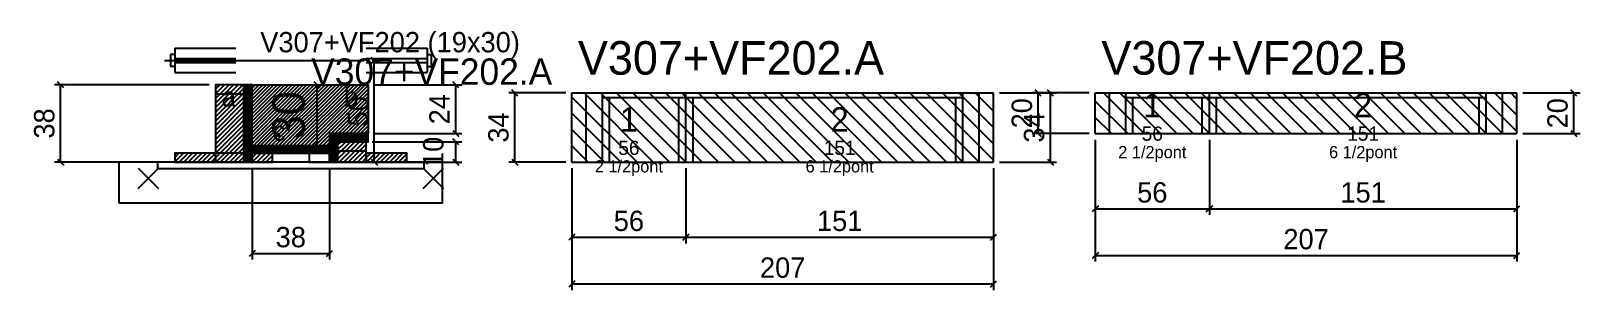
# Model space of a CAD drawing. Extents: x -69 to 692, y -97 to 31.
import ezdxf
from ezdxf.enums import TextEntityAlignment as Align

# ---------------------------------------------------------------- set-up
doc = ezdxf.new("R2010")
doc.units = 0
for name, color, linetype in [('5', 5, 'Continuous'), ('barrote', 126, 'Continuous'), ('CONCRETO', 251, 'Continuous'), ('COTA', 241, 'Continuous'), ('Cota Seção (2x)', 241, 'Continuous'), ('detalhes', 7, 'Continuous'), ('Hachura', 251, 'Continuous'), ('Madeira', 126, 'Continuous'), ('NOMENCLATURA', 7, 'Continuous'), ('Painéis', 200, 'Continuous'), ('presilha', 224, 'Continuous'), ('Reaproveitamento', 30, 'Continuous'), ('SARR_2.2x7', 40, 'Continuous'), ('SARR_3.5x7', 81, 'Continuous'), ('SCO-___-LAJ', 224, 'Continuous'), ('TENSOR', 224, 'Continuous'), ('texto', 7, 'Continuous'), ('Texto Seção', 7, 'Continuous')]:
    doc.layers.add(name, color=color, linetype=linetype)
doc.dimstyles.new('PAINEL', dxfattribs={"dimtxt": 10, "dimasz": 3, "dimexe": 3, "dimexo": 3, "dimgap": 3, "dimtad": 1, "dimblk": 'OBLIQUE', "dimblk1": 'OBLIQUE', "dimcen": 2.5, "dimclrd": 4, "dimclre": 4, "dimclrt": 240, "dimazin": 3, "dimtfac": 1, "dimtmove": 0, "dimatfit": 3})
doc.dimstyles.new('SECAO2X', dxfattribs={"dimtxt": 16, "dimasz": 3, "dimexe": 3, "dimexo": 3, "dimgap": 3, "dimtad": 1, "dimblk": 'OBLIQUE', "dimblk1": 'OBLIQUE', "dimcen": 2.5, "dimclrd": 4, "dimclre": 4, "dimclrt": 240, "dimazin": 3, "dimtfac": 1, "dimtmove": 0, "dimatfit": 3})

# ---------------------------------------------------------------- blocks, each defined once
blk = doc.blocks.new('_OBLIQUE')
at = {"color": 0, "linetype": 'BYBLOCK'}
blk.add_line((-0.5, -0.5), (0.5, 0.5), dxfattribs=at)

msp = doc.modelspace()

# ---------------------------------------------------------------- hatches: boundary and pattern name
at = {"layer": 'COTA'}
h = msp.add_hatch(dxfattribs=at)
h.set_pattern_fill('ANSI31', scale=0.4)
h.paths.add_polyline_path([(40, -26), (40, 4), (97, 4), (97, -20), (78, -20), (78, -26)])
at = {"layer": 'Hachura'}
h = msp.add_hatch(dxfattribs=at)
h.set_pattern_fill('ANSI31', scale=0.5)
h.paths.add_polyline_path([(22, -34), (36, -34), (36, 4), (22, 4)])
h = msp.add_hatch(dxfattribs=at)
h.set_pattern_fill('ANSI31', scale=0.5)
h.paths.add_polyline_path([(22, -0.4), (36, -0.4), (36, 4), (22, 4)])
h = msp.add_hatch(dxfattribs=at)
h.set_pattern_fill('SOLID')
h.paths.add_polyline_path([(36, -34), (40, -34), (40, 4), (36, 4)])
h = msp.add_hatch(dxfattribs=at)
h.set_pattern_fill('SOLID')
h.paths.add_polyline_path([(78, -24), (97, -24), (97, -20), (78, -20)])
h = msp.add_hatch(dxfattribs=at)
h.set_pattern_fill('ANSI31', scale=0.5)
h.paths.add_polyline_path([(2, -34), (22, -34), (22, -29.6), (2, -29.6)])
h = msp.add_hatch(dxfattribs=at)
h.set_pattern_fill('SOLID')
h.paths.add_polyline_path([(40, -29.6), (78, -29.6), (78, -26), (40, -26)])
h = msp.add_hatch(dxfattribs=at)
h.set_pattern_fill('ANSI31', scale=0.5)
h.paths.add_polyline_path([(40, -34), (50, -34), (50, -29.6), (40, -29.6)])
h = msp.add_hatch(dxfattribs=at)
h.set_pattern_fill('SOLID')
h.paths.add_polyline_path([(78, -34), (82, -34), (82, -24), (78, -24)])
h = msp.add_hatch(dxfattribs=at)
h.set_pattern_fill('ANSI31', scale=0.5)
h.paths.add_polyline_path([(82, -34), (96, -34), (96, -24), (82, -24)])
h = msp.add_hatch(dxfattribs=at)
h.set_pattern_fill('ANSI31', scale=0.5)
h.paths.add_polyline_path([(82, -28.4), (96, -28.4), (96, -24), (82, -24)])
h = msp.add_hatch(dxfattribs=at)
h.set_pattern_fill('ANSI31', scale=0.5)
h.paths.add_polyline_path([(96, -34), (116, -34), (116, -29.6), (96, -29.6)])

# ---------------------------------------------------------------- linework, layer by layer
for p, q in [((0, 19), (0, 13)), ((2, 19), (0, 19)), ((2, 22), (32, 22)), ((2, 22), (2, 10)), ((2, 17), (32, 17)), ((96, 22), (126, 22)), ((96, 17), (126, 17)), ((126, 22), (126, 10)), ((126, 19), (128, 19)), ((128, 19), (128, 13)), ((2, 13), (0, 13)), ((2, 15), (32, 15)), ((2, 10), (32, 10)), ((96, 15), (126, 15)), ((96, 10), (126, 10)), ((126, 13), (128, 13))]:
    msp.add_line(p, q)
at = {"layer": 'barrote'}
msp.add_lwpolyline([(-25.5, -54), (133.5, -54), (133.5, -34), (-25.5, -34)], close=True, dxfattribs=at)
at = {"layer": 'CONCRETO'}
msp.add_lwpolyline([(40, -26), (40, 4), (97, 4), (97, -20), (78, -20), (78, -26)], close=True, dxfattribs=at)
at = {"layer": 'Madeira'}
for points in [[(22, -34), (36, -34), (36, 4), (22, 4)], [(22, -0.4), (36, -0.4), (36, 4), (22, 4)], [(2, -34), (22, -34), (22, -29.6), (2, -29.6)], [(22, -34), (36, -34), (36, -29.6), (22, -29.6)], [(40, -34), (50, -34), (50, -29.6), (40, -29.6)], [(68, -34), (78, -34), (78, -29.6), (68, -29.6)], [(82, -34), (96, -34), (96, -24), (82, -24)], [(82, -28.4), (96, -28.4), (96, -24), (82, -24)], [(96, -34), (116, -34), (116, -29.6), (96, -29.6)]]:
    msp.add_lwpolyline(points, close=True, dxfattribs=at)
at = {"layer": 'Painéis'}
for p, q in [((197, 0), (253, 0)), ((197, -34), (197, 0)), ((253, -34), (253, 0)), ((253, -34), (253, 0)), ((253, 0), (404, 0)), ((253, -34), (253, 0)), ((404, -34), (404, 0)), ((454, 0), (510, 0)), ((454, -20), (454, 0)), ((510, -20), (510, 0)), ((510, -20), (510, 0)), ((510, 0), (661, 0)), ((510, -20), (510, 0)), ((661, -20), (661, 0)), ((454, -20), (510, -20)), ((510, -20), (661, -20)), ((197, -34), (253, -34)), ((253, -34), (404, -34))]:
    msp.add_line(p, q, dxfattribs=at)
for points in [[(36, -34), (40, -34), (40, 4), (36, 4)], [(78, -24), (97, -24), (97, -20), (78, -20)], [(40, -29.6), (78, -29.6), (78, -26), (40, -26)], [(78, -34), (82, -34), (82, -24), (78, -24)]]:
    msp.add_lwpolyline(points, close=True, dxfattribs=at)
at = {"layer": 'presilha'}
for p, q in [((-16, -47), (-6, -37)), ((-16, -37), (-6, -47)), ((124, -47), (134, -37)), ((124, -37), (134, -47))]:
    msp.add_line(p, q, dxfattribs=at)
at = {"layer": 'Reaproveitamento', "color": 30}
for p, q in [((237, -34), (203, 0)), ((245, -34), (211, 0)), ((253, -34), (219, 0)), ((253, -26), (227, 0)), ((253, -18), (235, 0)), ((253, -10), (243, 0)), ((253, -2), (251, 0)), ((293, -34), (259, 0)), ((301, -34), (267, 0)), ((309, -34), (275, 0)), ((317, -34), (283, 0)), ((325, -34), (291, 0)), ((333, -34), (299, 0)), ((341, -34), (307, 0)), ((349, -34), (315, 0)), ((357, -34), (323, 0)), ((365, -34), (331, 0)), ((373, -34), (339, 0)), ((381, -34), (347, 0)), ((389, -34), (355, 0)), ((397, -34), (363, 0)), ((404, -33), (371, 0)), ((404, -25), (379, 0)), ((404, -17), (387, 0)), ((404, -9), (395, 0)), ((404, -1), (403, 0)), ((478, -20), (458, 0)), ((486, -20), (466, 0)), ((494, -20), (474, 0)), ((502, -20), (482, 0)), ((510, -20), (490, 0)), ((510, -12), (498, 0)), ((510, -4), (506, 0)), ((534, -20), (514, 0)), ((542, -20), (522, 0)), ((550, -20), (530, 0)), ((558, -20), (538, 0)), ((566, -20), (546, 0)), ((574, -20), (554, 0)), ((582, -20), (562, 0)), ((590, -20), (570, 0)), ((598, -20), (578, 0)), ((606, -20), (586, 0)), ((614, -20), (594, 0)), ((622, -20), (602, 0)), ((630, -20), (610, 0)), ((638, -20), (618, 0)), ((646, -20), (626, 0)), ((654, -20), (634, 0)), ((661, -19), (642, 0)), ((661, -11), (650, 0)), ((661, -3), (658, 0)), ((229, -34), (197, -2)), ((285, -34), (253, -2)), ((470, -20), (454, -4)), ((526, -20), (510, -4)), ((221, -34), (197, -10)), ((277, -34), (253, -10)), ((462, -20), (454, -12)), ((518, -20), (510, -12)), ((213, -34), (197, -18)), ((269, -34), (253, -18)), ((454, -20), (454, -20)), ((510, -20), (510, -20)), ((205, -34), (197, -26)), ((261, -34), (253, -26)), ((197, -34), (197, -34)), ((253, -34), (253, -34))]:
    msp.add_line(p, q, dxfattribs=at)
at = {"layer": 'SARR_2.2x7'}
for p, q in [((204, -34), (204, 0)), ((397, -34), (397, 0)), ((461, -20), (461, 0)), ((654, -20), (654, 0)), ((212, -2.2), (253, -2.2)), ((253, -2.2), (389, -2.2)), ((469, -2.2), (510, -2.2)), ((510, -2.2), (646, -2.2))]:
    msp.add_line(p, q, dxfattribs=at)
at = {"layer": 'SARR_3.5x7'}
for p, q in [((212, -34), (212, 0)), ((253, -34), (253, 0)), ((253, -34), (253, 0)), ((389, -34), (389, 0)), ((469, -20), (469, 0)), ((510, -20), (510, 0)), ((510, -20), (510, 0)), ((646, -20), (646, 0)), ((215.5, -34), (215.5, -2.2)), ((249.5, -34), (249.5, -2.2)), ((256.5, -34), (256.5, -2.2)), ((385.5, -34), (385.5, -2.2)), ((472.5, -20), (472.5, -2.2)), ((506.5, -20), (506.5, -2.2)), ((513.5, -20), (513.5, -2.2)), ((642.5, -20), (642.5, -2.2)), ((469, -20), (472.5, -20)), ((506.5, -20), (510, -20)), ((510, -20), (513.5, -20)), ((642.5, -20), (646, -20)), ((212, -34), (215.5, -34)), ((249.5, -34), (253, -34)), ((253, -34), (256.5, -34)), ((385.5, -34), (389, -34))]:
    msp.add_line(p, q, dxfattribs=at)
at = {"layer": 'SCO-___-LAJ'}
msp.add_lwpolyline([(-6.5, -37.2), (124.5, -37.2), (124.5, -34), (-6.5, -34)], close=True, dxfattribs=at)
at = {"layer": 'TENSOR'}
msp.add_line((-3, 16), (95, 16), dxfattribs=at)

# ---------------------------------------------------------------- texts
at = {"layer": '5'}
for s, height, p in [('1', 12, (482, -6)), ('2', 12, (585.5, -6)), ('1', 12, (225, -13)), ('2', 12, (328.5, -13)), ('56', 7, (482, -20)), ('151', 7, (585.5, -20)), ('56', 7, (225, -27)), ('151', 7, (328.5, -27))]:
    msp.add_text(s, height=height, dxfattribs=at).set_placement(p, align=Align.MIDDLE_CENTER)
at = {"layer": 'detalhes'}
for s, p in [('a', (25, -6.7)), ('b', (85, -6.7)), ('c', (50, -23.5))]:
    msp.add_text(s, height=9.6, dxfattribs=at).set_placement(p)
at = {"layer": 'NOMENCLATURA'}
for s, p in [('V307+VF202.A', (200, 9)), ('V307+VF202.B', (457, 9))]:
    msp.add_text(s, height=16.5, dxfattribs=at).set_placement(p)
at = {"layer": 'texto', "char_height": 6, "attachment_point": 5}
for s, insert in [('2 1/2pont', (482, -30)), ('6 1/2pont', (585.5, -30)), ('2 1/2pont', (225, -37)), ('6 1/2pont', (328.5, -37))]:
    msp.add_mtext(s, dxfattribs=dict(at, insert=insert))
at = {"layer": 'Texto Seção'}
for s, height, p in [('V307+VF202 (19x30)', 10, (44, 20)), ('V307+VF202.A', 13, (69, 4))]:
    msp.add_text(s, height=height, dxfattribs=at).set_placement(p)

# ---------------------------------------------------------------- dimensions: what is measured, and where the dimension line sits
at = {"layer": 'COTA'}
for base, p1, p2 in [((100, -34), (96, -34), (96, 16)), ((-54, -34), (2, -34), (22, 4)), ((140, -20), (97, -20), (97, 4)), ((169, -34), (197, -34), (197, 0)), ((432, -34), (404, -34), (404, 0)), ((426, -20), (454, -20), (454, 0)), ((689, -20), (661, -20), (661, 0)), ((140, -34), (96, -34), (96, -24))]:
    msp.add_linear_dim(base=base, p1=p1, p2=p2, angle=90, dimstyle='PAINEL', dxfattribs=at).render()
for base, p1, p2 in [((454, -57), (454, -20), (510, -20)), ((454, -80), (454, -20), (661, -20)), ((510, -57), (510, -20), (661, -20)), ((40, -79), (40, -34), (78, -34)), ((197, -71), (197, -34), (253, -34)), ((197, -94), (197, -34), (404, -34)), ((253, -71), (253, -34), (404, -34))]:
    msp.add_linear_dim(base=base, p1=p1, p2=p2, dimstyle='PAINEL', dxfattribs=at).render()
at = {"layer": 'Cota Seção (2x)'}
msp.add_linear_dim(base=(72, -26), p1=(40, -26), p2=(40, 4), angle=90, dimstyle='SECAO2X', dxfattribs=at).render()

doc.saveas('drawing.dxf')
